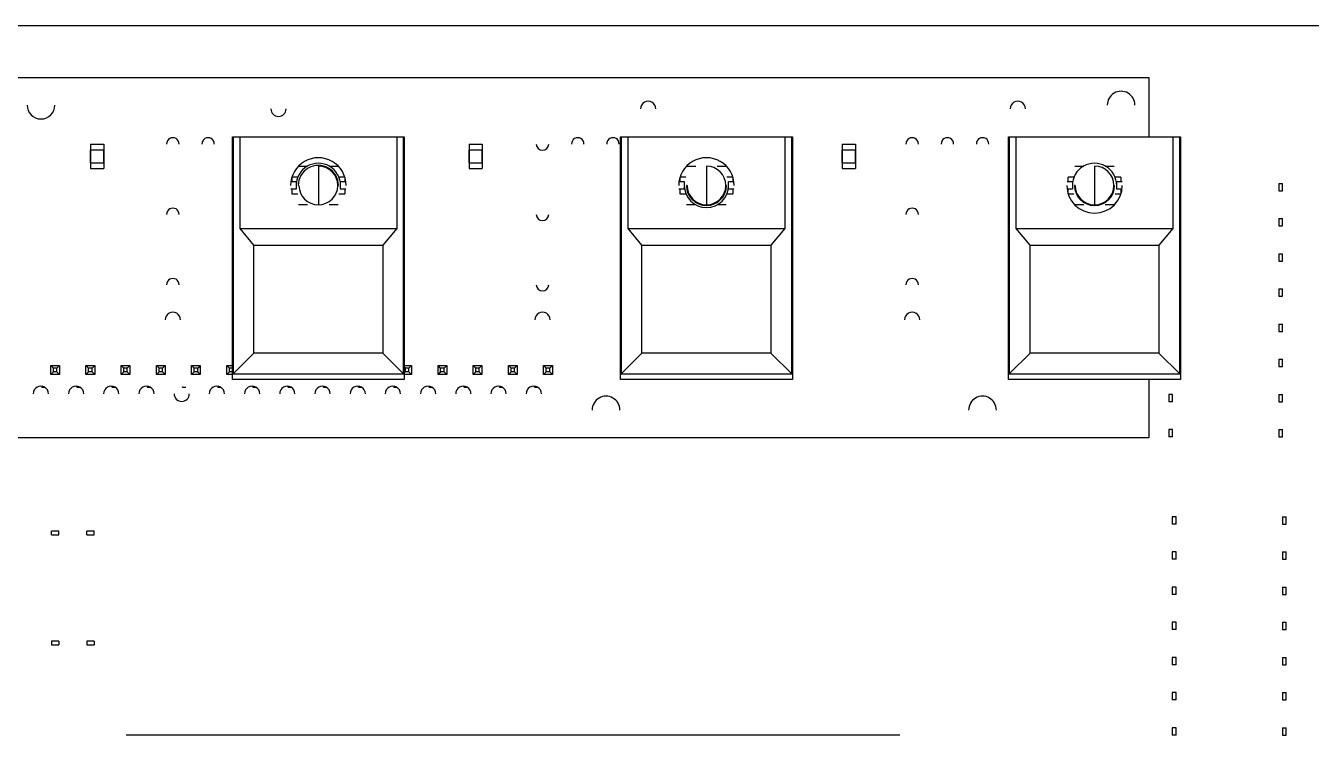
# Model space of a CAD drawing. Header units: millimetres. Extents: x -189 to 189, y -59 to 60.
# Drawn here: x 6.8 to 99.6, y 7.5 to 58.7 of the extents above; entities that cross this region are included whole.
import ezdxf

# ---------------------------------------------------------------- set-up
doc = ezdxf.new("R2010")
doc.units = ezdxf.units.MM

msp = doc.modelspace()

# ---------------------------------------------------------------- linework, layer by layer
at = {"color": 7, "linetype": 'Continuous', "lineweight": 25}
for p, q in [((120.266, 58.74), (-175.912, 58.74)), ((-179.126, 55.004), (87.874, 55.004)), ((87.874, 55.004), (87.874, 50.704)), ((11.526, 50.183), (12.476, 50.183)), ((11.526, 50.183), (11.526, 49.783)), ((12.476, 50.183), (12.476, 49.783)), ((21.758, 50.704), (34.158, 50.704)), ((21.758, 33.204), (21.758, 50.704)), ((21.808, 50.704), (21.808, 33.604)), ((22.308, 44.104), (22.308, 50.704)), ((33.608, 50.704), (33.608, 44.104)), ((34.108, 33.604), (34.108, 50.704)), ((34.158, 50.704), (34.158, 33.204)), ((38.831, 50.183), (38.831, 49.783)), ((38.831, 50.183), (39.781, 50.183)), ((39.781, 50.183), (39.781, 49.783)), ((49.758, 50.704), (62.158, 50.704)), ((49.758, 33.204), (49.758, 50.704)), ((49.808, 50.704), (49.808, 33.604)), ((50.308, 44.104), (50.308, 50.704)), ((61.608, 50.704), (61.608, 44.104)), ((62.108, 33.604), (62.108, 50.704)), ((62.158, 50.704), (62.158, 33.204)), ((65.755, 50.183), (66.705, 50.183)), ((65.755, 50.183), (65.755, 49.783)), ((66.705, 50.183), (66.705, 49.783)), ((77.758, 50.704), (90.158, 50.704)), ((77.758, 33.204), (77.758, 50.704)), ((77.808, 50.704), (77.808, 33.604)), ((78.308, 44.104), (78.308, 50.704)), ((89.608, 50.704), (89.608, 44.104)), ((90.108, 33.604), (90.108, 50.704)), ((90.158, 50.704), (90.158, 33.204)), ((11.526, 49.783), (12.476, 49.783)), ((11.527, 48.833), (11.527, 49.783)), ((11.528, 49.783), (11.528, 48.833)), ((12.475, 49.783), (12.475, 48.833)), ((12.475, 48.833), (12.475, 49.783)), ((38.831, 49.783), (39.781, 49.783)), ((38.832, 48.833), (38.832, 49.783)), ((38.833, 49.783), (38.833, 48.833)), ((39.78, 49.783), (39.78, 48.833)), ((39.78, 48.833), (39.78, 49.783)), ((65.755, 49.783), (66.705, 49.783)), ((65.756, 48.833), (65.756, 49.783)), ((65.757, 49.783), (65.757, 48.833)), ((66.704, 49.783), (66.704, 48.833)), ((66.704, 48.833), (66.704, 49.783)), ((11.526, 48.833), (11.526, 48.433)), ((11.526, 48.833), (12.476, 48.833)), ((11.526, 48.433), (12.476, 48.433)), ((12.476, 48.833), (12.476, 48.433)), ((26.53, 48.604), (27.183, 48.604)), ((27.958, 48.604), (27.958, 45.804)), ((28.732, 48.604), (29.386, 48.604)), ((38.831, 48.833), (38.831, 48.433)), ((38.831, 48.833), (39.781, 48.833)), ((38.831, 48.433), (39.781, 48.433)), ((39.781, 48.833), (39.781, 48.433)), ((54.53, 48.604), (55.183, 48.604)), ((55.958, 48.604), (55.958, 45.804)), ((56.732, 48.604), (57.386, 48.604)), ((65.755, 48.833), (65.755, 48.433)), ((65.755, 48.833), (66.705, 48.833)), ((65.755, 48.433), (66.705, 48.433)), ((66.705, 48.833), (66.705, 48.433)), ((82.53, 48.604), (83.183, 48.604)), ((83.958, 48.604), (83.958, 45.804)), ((84.732, 48.604), (85.386, 48.604)), ((26.377, 47.454), (25.973, 47.454)), ((26.475, 47.804), (26.05, 47.804)), ((26.058, 47.454), (26.058, 47.804)), ((26.358, 47.454), (26.358, 46.954)), ((29.866, 47.804), (29.441, 47.804)), ((29.942, 47.454), (29.538, 47.454)), ((29.558, 46.954), (29.558, 47.454)), ((29.858, 47.804), (29.858, 47.454)), ((54.377, 47.454), (53.973, 47.454)), ((54.475, 47.804), (54.05, 47.804)), ((54.058, 47.454), (54.058, 47.804)), ((54.358, 47.454), (54.358, 46.954)), ((57.866, 47.804), (57.441, 47.804)), ((57.942, 47.454), (57.538, 47.454)), ((57.558, 46.954), (57.558, 47.454)), ((57.858, 47.804), (57.858, 47.454)), ((82.377, 47.454), (81.973, 47.454)), ((82.475, 47.804), (82.05, 47.804)), ((82.058, 47.454), (82.058, 47.804)), ((82.358, 47.454), (82.358, 46.954)), ((85.866, 47.804), (85.441, 47.804)), ((85.942, 47.454), (85.538, 47.454)), ((85.558, 46.954), (85.558, 47.454)), ((85.858, 47.804), (85.858, 47.454)), ((97.258, 47.352), (97.523, 47.352)), ((97.258, 47.352), (97.258, 46.822)), ((97.523, 46.822), (97.523, 47.352)), ((21.808, 46.454), (21.758, 46.454)), ((25.973, 46.954), (26.377, 46.954)), ((26.05, 46.604), (26.475, 46.604)), ((26.058, 46.604), (26.058, 46.954)), ((26.558, 47.204), (26.508, 47.204)), ((29.358, 47.204), (29.408, 47.204)), ((29.441, 46.604), (29.866, 46.604)), ((29.538, 46.954), (29.942, 46.954)), ((29.858, 46.954), (29.858, 46.604)), ((34.158, 46.454), (34.108, 46.454)), ((49.808, 46.454), (49.758, 46.454)), ((53.973, 46.954), (54.377, 46.954)), ((54.05, 46.604), (54.475, 46.604)), ((54.058, 46.604), (54.058, 46.954)), ((54.558, 47.204), (54.508, 47.204)), ((57.358, 47.204), (57.408, 47.204)), ((57.441, 46.604), (57.866, 46.604)), ((57.538, 46.954), (57.942, 46.954)), ((57.858, 46.954), (57.858, 46.604)), ((62.158, 46.454), (62.108, 46.454)), ((77.808, 46.454), (77.758, 46.454)), ((81.973, 46.954), (82.377, 46.954)), ((82.05, 46.604), (82.475, 46.604)), ((82.058, 46.604), (82.058, 46.954)), ((82.558, 47.204), (82.508, 47.204)), ((85.358, 47.204), (85.408, 47.204)), ((85.441, 46.604), (85.866, 46.604)), ((85.538, 46.954), (85.942, 46.954)), ((85.858, 46.954), (85.858, 46.604)), ((90.158, 46.454), (90.108, 46.454)), ((97.258, 46.822), (97.523, 46.822)), ((27.183, 45.804), (26.53, 45.804)), ((29.386, 45.804), (28.732, 45.804)), ((55.183, 45.804), (54.53, 45.804)), ((57.386, 45.804), (56.732, 45.804)), ((83.183, 45.804), (82.53, 45.804)), ((85.386, 45.804), (84.732, 45.804)), ((97.258, 44.812), (97.523, 44.812)), ((97.258, 44.812), (97.258, 44.282)), ((97.523, 44.282), (97.523, 44.812)), ((22.308, 44.104), (33.608, 44.104)), ((23.308, 42.904), (22.308, 44.104)), ((33.608, 44.104), (32.608, 42.904)), ((50.308, 44.104), (61.608, 44.104)), ((51.308, 42.904), (50.308, 44.104)), ((61.608, 44.104), (60.608, 42.904)), ((79.308, 42.904), (78.308, 44.104)), ((78.308, 44.104), (89.608, 44.104)), ((89.608, 44.104), (88.608, 42.904)), ((97.258, 44.282), (97.523, 44.282)), ((23.308, 42.904), (32.608, 42.904)), ((23.308, 35.104), (23.308, 42.904)), ((32.608, 42.904), (32.608, 35.104)), ((51.308, 42.904), (60.608, 42.904)), ((51.308, 35.104), (51.308, 42.904)), ((60.608, 42.904), (60.608, 35.104)), ((79.308, 35.104), (79.308, 42.904)), ((79.308, 42.904), (88.608, 42.904)), ((88.608, 42.904), (88.608, 35.104)), ((97.258, 42.272), (97.258, 41.742)), ((97.258, 42.272), (97.523, 42.272)), ((97.258, 41.742), (97.523, 41.742)), ((97.523, 41.742), (97.523, 42.272)), ((97.258, 39.732), (97.523, 39.732)), ((97.258, 39.732), (97.258, 39.202)), ((97.258, 39.202), (97.523, 39.202)), ((97.523, 39.202), (97.523, 39.732)), ((21.758, 38.404), (21.808, 38.404)), ((34.108, 38.404), (34.158, 38.404)), ((49.758, 38.404), (49.808, 38.404)), ((62.108, 38.404), (62.158, 38.404)), ((77.758, 38.404), (77.808, 38.404)), ((90.108, 38.404), (90.158, 38.404)), ((97.258, 37.192), (97.258, 36.662)), ((97.258, 37.192), (97.523, 37.192)), ((97.523, 36.662), (97.523, 37.192)), ((97.258, 36.662), (97.523, 36.662)), ((21.808, 33.604), (23.308, 35.104)), ((32.608, 35.104), (23.308, 35.104)), ((34.108, 33.604), (32.608, 35.104)), ((49.808, 33.604), (51.308, 35.104)), ((60.608, 35.104), (51.308, 35.104)), ((62.108, 33.604), (60.608, 35.104)), ((77.808, 33.604), (79.308, 35.104)), ((88.608, 35.104), (79.308, 35.104)), ((90.108, 33.604), (88.608, 35.104)), ((97.258, 34.652), (97.523, 34.652)), ((97.258, 34.652), (97.258, 34.122)), ((97.523, 34.122), (97.523, 34.652)), ((8.65, 34.194), (9.281, 34.194)), ((8.841, 34.004), (8.65, 34.194)), ((8.65, 33.564), (8.65, 34.194)), ((8.841, 33.754), (8.65, 33.564)), ((9.281, 33.564), (8.65, 33.564)), ((8.841, 33.754), (8.841, 34.004)), ((9.091, 34.004), (8.841, 34.004)), ((9.091, 33.754), (8.841, 33.754)), ((9.28, 34.194), (9.091, 34.004)), ((9.091, 33.754), (9.091, 34.004)), ((9.28, 33.564), (9.091, 33.754)), ((9.28, 34.194), (9.28, 33.564)), ((11.19, 34.194), (11.821, 34.194)), ((11.381, 34.004), (11.19, 34.194)), ((11.19, 33.564), (11.19, 34.194)), ((11.381, 33.754), (11.19, 33.564)), ((11.821, 33.564), (11.19, 33.564)), ((11.381, 33.754), (11.381, 34.004)), ((11.631, 34.004), (11.381, 34.004)), ((11.631, 33.754), (11.381, 33.754)), ((11.82, 34.194), (11.631, 34.004)), ((11.631, 33.754), (11.631, 34.004)), ((11.82, 33.564), (11.631, 33.754)), ((11.82, 34.194), (11.82, 33.564)), ((13.73, 34.194), (14.361, 34.194)), ((13.921, 34.004), (13.73, 34.194)), ((13.73, 33.564), (13.73, 34.194)), ((13.921, 33.754), (13.73, 33.564)), ((14.361, 33.564), (13.73, 33.564)), ((13.921, 33.754), (13.921, 34.004)), ((14.171, 34.004), (13.921, 34.004)), ((14.171, 33.754), (13.921, 33.754)), ((14.36, 34.194), (14.171, 34.004)), ((14.171, 33.754), (14.171, 34.004)), ((14.36, 33.564), (14.171, 33.754)), ((14.36, 34.194), (14.36, 33.564)), ((16.27, 34.194), (16.901, 34.194)), ((16.461, 34.004), (16.27, 34.194)), ((16.27, 33.564), (16.27, 34.194)), ((16.461, 33.754), (16.27, 33.564)), ((16.901, 33.564), (16.27, 33.564)), ((16.461, 33.754), (16.461, 34.004)), ((16.711, 34.004), (16.461, 34.004)), ((16.711, 33.754), (16.461, 33.754)), ((16.9, 34.194), (16.711, 34.004)), ((16.711, 33.754), (16.711, 34.004)), ((16.9, 33.564), (16.711, 33.754)), ((16.9, 34.194), (16.9, 33.564)), ((18.81, 34.194), (19.441, 34.194)), ((19.001, 34.004), (18.81, 34.194)), ((18.81, 33.564), (18.81, 34.194)), ((19.001, 33.754), (18.81, 33.564)), ((19.441, 33.564), (18.81, 33.564)), ((19.001, 33.754), (19.001, 34.004)), ((19.251, 34.004), (19.001, 34.004)), ((19.251, 33.754), (19.001, 33.754)), ((19.44, 34.194), (19.251, 34.004)), ((19.251, 33.754), (19.251, 34.004)), ((19.44, 33.564), (19.251, 33.754)), ((19.44, 34.194), (19.44, 33.564)), ((21.35, 34.194), (21.758, 34.194)), ((21.541, 34.004), (21.35, 34.194)), ((21.35, 33.564), (21.35, 34.194)), ((21.541, 33.754), (21.35, 33.564)), ((21.758, 33.564), (21.35, 33.564)), ((21.541, 33.754), (21.541, 34.004)), ((21.758, 34.004), (21.541, 34.004)), ((21.758, 33.754), (21.541, 33.754)), ((21.808, 33.604), (34.108, 33.604)), ((34.158, 34.194), (34.681, 34.194)), ((34.241, 34.004), (34.158, 34.087)), ((34.241, 33.754), (34.158, 33.671)), ((34.681, 33.564), (34.158, 33.564)), ((34.241, 33.754), (34.241, 34.004)), ((34.491, 34.004), (34.241, 34.004)), ((34.491, 33.754), (34.241, 33.754)), ((34.68, 34.194), (34.491, 34.004)), ((34.491, 33.754), (34.491, 34.004)), ((34.68, 33.564), (34.491, 33.754)), ((34.68, 34.194), (34.68, 33.564)), ((36.59, 34.194), (37.221, 34.194)), ((36.781, 34.004), (36.59, 34.194)), ((36.59, 33.564), (36.59, 34.194)), ((36.781, 33.754), (36.59, 33.564)), ((37.221, 33.564), (36.59, 33.564)), ((36.781, 33.754), (36.781, 34.004)), ((37.031, 34.004), (36.781, 34.004)), ((37.031, 33.754), (36.781, 33.754)), ((37.22, 34.194), (37.031, 34.004)), ((37.031, 33.754), (37.031, 34.004)), ((37.22, 33.564), (37.031, 33.754)), ((37.22, 34.194), (37.22, 33.564)), ((39.13, 34.194), (39.761, 34.194)), ((39.321, 34.004), (39.13, 34.194)), ((39.13, 33.564), (39.13, 34.194)), ((39.321, 33.754), (39.13, 33.564)), ((39.761, 33.564), (39.13, 33.564)), ((39.321, 33.754), (39.321, 34.004)), ((39.571, 34.004), (39.321, 34.004)), ((39.571, 33.754), (39.321, 33.754)), ((39.76, 34.194), (39.571, 34.004)), ((39.571, 33.754), (39.571, 34.004)), ((39.76, 33.564), (39.571, 33.754)), ((39.76, 34.194), (39.76, 33.564)), ((41.67, 34.194), (42.301, 34.194)), ((41.861, 34.004), (41.67, 34.194)), ((41.67, 33.564), (41.67, 34.194)), ((41.861, 33.754), (41.67, 33.564)), ((42.301, 33.564), (41.67, 33.564)), ((41.861, 33.754), (41.861, 34.004)), ((42.111, 34.004), (41.861, 34.004)), ((42.111, 33.754), (41.861, 33.754)), ((42.3, 34.194), (42.111, 34.004)), ((42.111, 33.754), (42.111, 34.004)), ((42.3, 33.564), (42.111, 33.754)), ((42.3, 34.194), (42.3, 33.564)), ((44.21, 34.194), (44.841, 34.194)), ((44.401, 34.004), (44.21, 34.194)), ((44.21, 33.564), (44.21, 34.194)), ((44.401, 33.754), (44.21, 33.564)), ((44.841, 33.564), (44.21, 33.564)), ((44.401, 33.754), (44.401, 34.004)), ((44.651, 34.004), (44.401, 34.004)), ((44.651, 33.754), (44.401, 33.754)), ((44.84, 34.194), (44.651, 34.004)), ((44.651, 33.754), (44.651, 34.004)), ((44.84, 33.564), (44.651, 33.754)), ((44.84, 34.194), (44.84, 33.564)), ((49.808, 33.604), (62.108, 33.604)), ((77.808, 33.604), (90.108, 33.604)), ((97.258, 34.122), (97.523, 34.122)), ((8.24, 32.609), (8.041, 32.609)), ((10.78, 32.609), (10.581, 32.609)), ((13.32, 32.609), (13.121, 32.609)), ((15.86, 32.609), (15.661, 32.609)), ((18.4, 32.609), (18.201, 32.609)), ((20.94, 32.609), (20.741, 32.609)), ((34.158, 33.204), (21.758, 33.204)), ((23.48, 32.609), (23.281, 32.609)), ((26.02, 32.609), (25.821, 32.609)), ((28.56, 32.609), (28.361, 32.609)), ((31.1, 32.609), (30.901, 32.609)), ((33.64, 32.609), (33.441, 32.609)), ((36.18, 32.609), (35.981, 32.609)), ((38.72, 32.609), (38.521, 32.609)), ((41.26, 32.609), (41.061, 32.609)), ((43.8, 32.609), (43.601, 32.609)), ((62.158, 33.204), (49.758, 33.204)), ((90.158, 33.204), (77.758, 33.204)), ((87.874, 33.204), (87.874, 28.988)), ((89.583, 32.112), (89.318, 32.112)), ((89.318, 32.112), (89.318, 31.582)), ((89.583, 31.582), (89.318, 31.582)), ((89.583, 31.582), (89.583, 32.112)), ((97.258, 32.112), (97.523, 32.112)), ((97.258, 32.112), (97.258, 31.582)), ((97.258, 31.582), (97.523, 31.582)), ((97.523, 31.582), (97.523, 32.112)), ((87.874, 28.988), (-179.126, 28.988)), ((89.318, 29.572), (89.318, 29.042)), ((89.583, 29.572), (89.318, 29.572)), ((89.583, 29.042), (89.318, 29.042)), ((89.583, 29.042), (89.583, 29.572)), ((97.258, 29.572), (97.523, 29.572)), ((97.258, 29.572), (97.258, 29.042)), ((97.258, 29.042), (97.523, 29.042)), ((97.523, 29.042), (97.523, 29.572)), ((89.572, 23.285), (89.572, 22.755)), ((89.837, 23.285), (89.572, 23.285)), ((89.837, 22.755), (89.837, 23.285)), ((97.512, 23.285), (97.777, 23.285)), ((97.512, 23.285), (97.512, 22.755)), ((97.777, 22.755), (97.777, 23.285)), ((89.837, 22.755), (89.572, 22.755)), ((97.512, 22.755), (97.777, 22.755)), ((9.231, 22.233), (8.701, 22.233)), ((8.701, 21.968), (8.701, 22.233)), ((8.701, 21.968), (9.231, 21.968)), ((9.231, 21.968), (9.231, 22.233)), ((11.771, 22.233), (11.241, 22.233)), ((11.241, 21.968), (11.241, 22.233)), ((11.241, 21.968), (11.771, 21.968)), ((11.771, 21.968), (11.771, 22.233)), ((89.837, 20.745), (89.572, 20.745)), ((89.572, 20.745), (89.572, 20.215)), ((89.837, 20.215), (89.837, 20.745)), ((97.512, 20.745), (97.777, 20.745)), ((97.512, 20.745), (97.512, 20.215)), ((97.777, 20.215), (97.777, 20.745)), ((89.837, 20.215), (89.572, 20.215)), ((97.512, 20.215), (97.777, 20.215)), ((89.837, 18.205), (89.572, 18.205)), ((89.572, 18.205), (89.572, 17.675)), ((89.837, 17.675), (89.572, 17.675)), ((89.837, 17.675), (89.837, 18.205)), ((97.512, 18.205), (97.512, 17.675)), ((97.512, 18.205), (97.777, 18.205)), ((97.512, 17.675), (97.777, 17.675)), ((97.777, 17.675), (97.777, 18.205)), ((89.572, 15.665), (89.572, 15.135)), ((89.837, 15.665), (89.572, 15.665)), ((89.837, 15.135), (89.572, 15.135)), ((89.837, 15.135), (89.837, 15.665)), ((97.512, 15.665), (97.777, 15.665)), ((97.512, 15.665), (97.512, 15.135)), ((97.512, 15.135), (97.777, 15.135)), ((97.777, 15.135), (97.777, 15.665)), ((8.701, 14.293), (8.701, 14.028)), ((9.231, 14.293), (8.701, 14.293)), ((8.701, 14.028), (9.231, 14.028)), ((9.231, 14.293), (9.231, 14.028)), ((11.771, 14.293), (11.241, 14.293)), ((11.241, 14.293), (11.241, 14.028)), ((11.241, 14.028), (11.771, 14.028)), ((11.771, 14.293), (11.771, 14.028)), ((89.837, 13.125), (89.572, 13.125)), ((89.572, 13.125), (89.572, 12.595)), ((89.837, 12.595), (89.837, 13.125)), ((97.512, 13.125), (97.777, 13.125)), ((97.512, 13.125), (97.512, 12.595)), ((97.777, 12.595), (97.777, 13.125)), ((89.837, 12.595), (89.572, 12.595)), ((97.512, 12.595), (97.777, 12.595)), ((89.837, 10.585), (89.572, 10.585)), ((89.572, 10.585), (89.572, 10.055)), ((89.837, 10.055), (89.837, 10.585)), ((97.512, 10.585), (97.512, 10.055)), ((97.512, 10.585), (97.777, 10.585)), ((97.777, 10.055), (97.777, 10.585)), ((89.837, 10.055), (89.572, 10.055)), ((97.512, 10.055), (97.777, 10.055)), ((69.9, 7.502), (14.1, 7.502)), ((89.572, 8.045), (89.572, 7.515)), ((89.837, 8.045), (89.572, 8.045)), ((89.837, 7.515), (89.572, 7.515)), ((89.837, 7.515), (89.837, 8.045)), ((97.512, 8.045), (97.777, 8.045)), ((97.512, 8.045), (97.512, 7.515)), ((97.512, 7.515), (97.777, 7.515)), ((97.777, 7.515), (97.777, 8.045))]:
    msp.add_line(p, q, dxfattribs=at)
at = {"color": 8, "linetype": 'Continuous', "lineweight": 25}
for p, q in [((21.758, 47.954), (21.808, 47.954)), ((34.158, 47.954), (34.108, 47.954)), ((49.758, 47.954), (49.808, 47.954)), ((62.158, 47.954), (62.108, 47.954)), ((77.758, 47.954), (77.808, 47.954)), ((90.158, 47.954), (90.108, 47.954))]:
    msp.add_line(p, q, dxfattribs=at)
at = {"color": 7, "linetype": 'Continuous', "lineweight": 25}
for centre, radius, start, end in [((85.874, 53.004), 1, 0.00001, 180.00001), ((7.945, 53.004), 1, 180.00001, 0.00001), ((51.752, 52.737), 0.55, 0.00001, 180.00001), ((78.422, 52.737), 0.55, 0.00001, 180.00001), ((25.082, 52.737), 0.55, 180.00001, 0.00001), ((17.462, 50.197), 0.45, 0.00001, 180.00001), ((20.002, 50.197), 0.45, 0.00001, 180.00001), ((44.132, 50.197), 0.45, 180.00001, 0.00001), ((46.672, 50.197), 0.45, 0.00001, 180.00001), ((49.212, 50.197), 0.45, 0.00001, 180.00001), ((70.802, 50.197), 0.45, 0.00001, 180.00001), ((73.342, 50.197), 0.45, 0.00001, 180.00001), ((75.882, 50.197), 0.45, 0.00001, 180.00001), ((27.958, 47.204), 2, 0.00001, 180.00001), ((55.958, 47.204), 2, 0.00001, 180.00001), ((27.958, 47.204), 1.6, 0.00001, 180.00001), ((27.958, 47.204), 1.45, 0.00001, 180.00001), ((27.958, 47.204), 1.4, 180.00001, 90.00001), ((55.958, 47.204), 1.4, 180.00001, 90.00001), ((83.958, 47.204), 1.6, 0.00001, 180.00001), ((83.958, 47.204), 1.4, 180.00001, 90.00001), ((55.958, 47.204), 1.6, 180.00001, 0.00001), ((55.958, 47.204), 1.45, 180.00001, 0.00001), ((83.958, 47.204), 2, 180.00001, 0.00001), ((83.958, 47.204), 1.45, 180.00001, 0.00001), ((17.462, 45.117), 0.45, 0.00001, 180.00001), ((70.802, 45.117), 0.45, 0.00001, 180.00001), ((44.132, 45.117), 0.45, 180.00001, 0.00001), ((17.462, 40.037), 0.45, 0.00001, 180.00001), ((44.132, 40.037), 0.45, 180.00001, 0.00001), ((70.802, 40.037), 0.45, 0.00001, 180.00001), ((17.462, 37.497), 0.55, 0.00001, 180.00001), ((44.132, 37.497), 0.55, 0.00001, 180.00001), ((70.802, 37.497), 0.55, 0.00001, 180.00001), ((7.937, 32.163), 0.55, 0.00001, 180.00001), ((10.477, 32.163), 0.55, 0.00001, 180.00001), ((13.017, 32.163), 0.55, 0.00001, 180.00001), ((15.557, 32.163), 0.55, 0.00001, 180.00001), ((20.637, 32.163), 0.55, 0.00001, 180.00001), ((23.177, 32.163), 0.55, 0.00001, 180.00001), ((25.717, 32.163), 0.55, 0.00001, 180.00001), ((28.257, 32.163), 0.55, 0.00001, 180.00001), ((30.797, 32.163), 0.55, 0.00001, 180.00001), ((33.337, 32.163), 0.55, 0.00001, 180.00001), ((35.877, 32.163), 0.55, 0.00001, 180.00001), ((38.417, 32.163), 0.55, 0.00001, 180.00001), ((40.957, 32.163), 0.55, 0.00001, 180.00001), ((43.497, 32.163), 0.55, 0.00001, 180.00001), ((18.097, 32.163), 0.55, 180.00001, 0.00001), ((48.712, 30.988), 1, 0.00001, 180.00001), ((75.874, 30.988), 1, 0.00001, 180.00001)]:
    msp.add_arc(centre, radius, start, end, dxfattribs=at)
for points in [[(8.041, 32.609), (8.04, 32.61), (8.039, 32.611), (8.029, 32.621), (8.013, 32.637), (7.998, 32.652), (7.99, 32.66)], [(10.581, 32.609), (10.58, 32.61), (10.579, 32.611), (10.569, 32.621), (10.553, 32.637), (10.538, 32.652), (10.53, 32.66)], [(13.121, 32.609), (13.12, 32.61), (13.119, 32.611), (13.109, 32.621), (13.093, 32.637), (13.078, 32.652), (13.07, 32.66)], [(15.661, 32.609), (15.66, 32.61), (15.659, 32.611), (15.649, 32.621), (15.633, 32.637), (15.618, 32.652), (15.61, 32.66)], [(18.201, 32.609), (18.2, 32.61), (18.199, 32.611), (18.189, 32.621), (18.173, 32.637), (18.158, 32.652), (18.15, 32.66)], [(20.741, 32.609), (20.74, 32.61), (20.739, 32.611), (20.729, 32.621), (20.713, 32.637), (20.698, 32.652), (20.69, 32.66)], [(23.281, 32.609), (23.28, 32.61), (23.279, 32.611), (23.269, 32.621), (23.253, 32.637), (23.238, 32.652), (23.23, 32.66)], [(25.821, 32.609), (25.82, 32.61), (25.819, 32.611), (25.809, 32.621), (25.793, 32.637), (25.778, 32.652), (25.77, 32.66)], [(28.361, 32.609), (28.36, 32.61), (28.359, 32.611), (28.349, 32.621), (28.333, 32.637), (28.318, 32.652), (28.31, 32.66)], [(30.901, 32.609), (30.9, 32.61), (30.899, 32.611), (30.889, 32.621), (30.873, 32.637), (30.858, 32.652), (30.85, 32.66)], [(33.441, 32.609), (33.44, 32.61), (33.439, 32.611), (33.429, 32.621), (33.413, 32.637), (33.398, 32.652), (33.39, 32.66)], [(35.981, 32.609), (35.98, 32.61), (35.979, 32.611), (35.969, 32.621), (35.953, 32.637), (35.938, 32.652), (35.93, 32.66)], [(38.521, 32.609), (38.52, 32.61), (38.519, 32.611), (38.509, 32.621), (38.493, 32.637), (38.478, 32.652), (38.47, 32.66)], [(41.061, 32.609), (41.06, 32.61), (41.059, 32.611), (41.049, 32.621), (41.033, 32.637), (41.018, 32.652), (41.01, 32.66)], [(43.601, 32.609), (43.6, 32.61), (43.599, 32.611), (43.589, 32.621), (43.573, 32.637), (43.558, 32.652), (43.55, 32.66)]]:
    msp.add_open_spline(points, degree=3, knots=[0, 0, 0, 0, 0.236116, 0.470886, 0.720888, 1, 1, 1, 1], dxfattribs=at)

doc.saveas('drawing.dxf')
